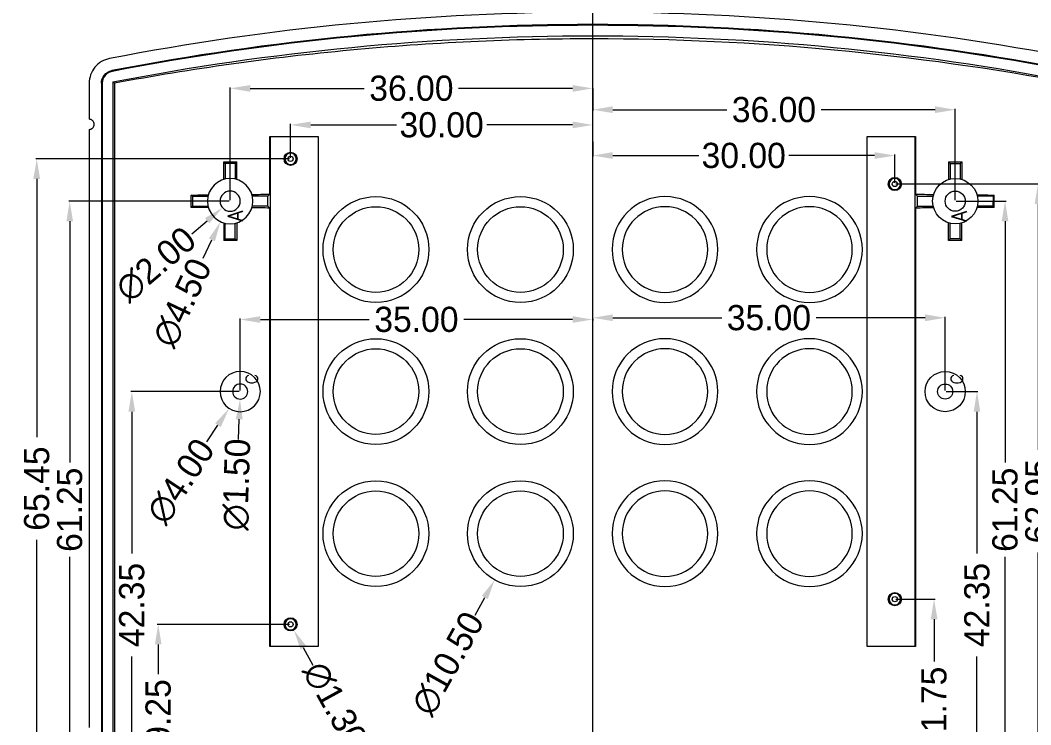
# Model space of a CAD drawing. Header units: millimetres. Extents: x -644 to 177, y 608 to 849.
# Drawn here: x 24.3 to 124.6, y 742.4 to 812.3 of the extents above; entities that cross this region are included whole.
import ezdxf
from ezdxf.lldxf.tags import DXFTag

# ---------------------------------------------------------------- set-up
doc = ezdxf.new("R2010")
doc.units = ezdxf.units.MM
doc.layers.get('0').update_dxf_attribs({"linetype": 'CONTINUOUS'})
doc.layers.get('Defpoints').update_dxf_attribs({"linetype": 'CONTINUOUS'})
for name, color, linetype, true_color in [('10', 7, 'CONTINUOUS', 0xffffff), ('30', 7, 'CONTINUOUS', 0xffffff), ('TOP', 7, 'CONTINUOUS', 0xffffff)]:
    doc.layers.add(name, color=color, linetype=linetype, true_color=true_color)
doc.styles.add('blockfont', font='simplex.shx')
tags = doc.linetypes.add('PHANTOM', pattern=[50.5, 18, -6.5, 6.5, -6.5, 6.5, -6.5]).pattern_tags.tags
tags[14:15] = [DXFTag(74, 4), DXFTag(75, 0), DXFTag(340, '0'), DXFTag(46, 0.0), DXFTag(50, 0.0), DXFTag(44, 0.0), DXFTag(45, 0.0)]
tags[12:13] = [DXFTag(74, 4), DXFTag(75, 0), DXFTag(340, '0'), DXFTag(46, 0.0), DXFTag(50, 0.0), DXFTag(44, 0.0), DXFTag(45, 0.0)]
tags[10:11] = [DXFTag(74, 4), DXFTag(75, 0), DXFTag(340, '0'), DXFTag(46, 0.0), DXFTag(50, 0.0), DXFTag(44, 0.0), DXFTag(45, 0.0)]
tags[8:9] = [DXFTag(74, 4), DXFTag(75, 0), DXFTag(340, '0'), DXFTag(46, 0.0), DXFTag(50, 0.0), DXFTag(44, 0.0), DXFTag(45, 0.0)]
tags[6:7] = [DXFTag(74, 4), DXFTag(75, 0), DXFTag(340, '0'), DXFTag(46, 0.0), DXFTag(50, 0.0), DXFTag(44, 0.0), DXFTag(45, 0.0)]
tags[4:5] = [DXFTag(74, 4), DXFTag(75, 0), DXFTag(340, '0'), DXFTag(46, 0.0), DXFTag(50, 0.0), DXFTag(44, 0.0), DXFTag(45, 0.0)]
doc.dimstyles.new('2', dxfattribs={"dimtxt": 2.5, "dimasz": 2, "dimexe": 0.1, "dimexo": 0.1, "dimgap": 0.1, "dimtad": 0, "dimzin": 0, "dimdsep": 46, "dimtxsty": 'Standard', "dimcen": 0, "dimclrd": 4, "dimclre": 4, "dimclrt": 3, "dimadec": 1, "dimazin": 0, "dimtfac": 1, "dimtofl": 0, "dimtmove": 0, "dimatfit": 3, "dimfxl": 0, "dimtolj": 1, "dimtzin": 0, "dimlwd": 9, "dimlwe": 9, "dimarcsym": 0})

# ---------------------------------------------------------------- blocks, each defined once
blk = doc.blocks.new('*D207')
at = {"color": 4, "lineweight": 9}
for p, q in [((51.01, 752.39), (37.87, 752.39)), ((37.97, 750.39), (37.97, 747.45)), ((37.97, 735.14), (37.97, 738.08)), ((39.71, 733.14), (37.87, 733.14))]:
    blk.add_line(p, q, dxfattribs=at)
for points in [[(37.64, 750.39), (38.3, 750.39), (37.97, 752.39)], [(37.64, 735.14), (38.3, 735.14), (37.97, 733.14)]]:
    blk.add_solid(points, dxfattribs=at)
at = {"layer": 'Defpoints', "color": 0, "lineweight": 9}
for p in [(37.97, 752.39), (51.11, 752.39), (39.81, 733.14)]:
    blk.add_point(p, dxfattribs=at)
at = {"color": 3, "lineweight": 9, "insert": (37.97, 742.76), "char_height": 2.5, "attachment_point": 5, "rotation": 90}
blk.add_mtext('\\A1;19.25', dxfattribs=at)
blk = doc.blocks.new('*D208')
at = {"color": 4, "lineweight": 9}
for p, q in [((46.01, 775.49), (35.25, 775.49)), ((35.35, 773.49), (35.35, 759.41)), ((35.35, 735.14), (35.35, 749.21)), ((37.77, 733.14), (35.25, 733.14))]:
    blk.add_line(p, q, dxfattribs=at)
for points in [[(35.01, 773.49), (35.68, 773.49), (35.35, 775.49)], [(35.01, 735.14), (35.68, 735.14), (35.35, 733.14)]]:
    blk.add_solid(points, dxfattribs=at)
at = {"layer": 'Defpoints', "color": 0, "lineweight": 9}
for p in [(35.35, 775.49), (46.11, 775.49), (37.87, 733.14)]:
    blk.add_point(p, dxfattribs=at)
at = {"color": 3, "lineweight": 9, "insert": (35.35, 754.31), "char_height": 2.5, "attachment_point": 5, "rotation": 90}
blk.add_mtext('\\A1;42.35', dxfattribs=at)
blk = doc.blocks.new('*D209')
at = {"color": 4, "lineweight": 9}
for p, q in [((45.01, 794.39), (29.08, 794.39)), ((29.18, 792.39), (29.18, 768.45)), ((29.18, 735.14), (29.18, 759.08)), ((29.37, 733.14), (29.08, 733.14))]:
    blk.add_line(p, q, dxfattribs=at)
for points in [[(28.85, 792.39), (29.51, 792.39), (29.18, 794.39)], [(28.85, 735.14), (29.51, 735.14), (29.18, 733.14)]]:
    blk.add_solid(points, dxfattribs=at)
at = {"layer": 'Defpoints', "color": 0, "lineweight": 9}
for p in [(29.18, 794.39), (45.11, 794.39), (29.47, 733.14)]:
    blk.add_point(p, dxfattribs=at)
at = {"color": 3, "lineweight": 9, "insert": (29.18, 763.76), "char_height": 2.5, "attachment_point": 5, "rotation": 90}
blk.add_mtext('\\A1;61.25', dxfattribs=at)
blk = doc.blocks.new('*D210')
at = {"color": 4, "lineweight": 9}
for p, q in [((51.01, 798.59), (25.81, 798.59)), ((25.91, 796.59), (25.91, 770.96)), ((25.91, 735.14), (25.91, 760.76)), ((29.37, 733.14), (25.81, 733.14))]:
    blk.add_line(p, q, dxfattribs=at)
for points in [[(25.57, 796.59), (26.24, 796.59), (25.91, 798.59)], [(25.57, 735.14), (26.24, 735.14), (25.91, 733.14)]]:
    blk.add_solid(points, dxfattribs=at)
at = {"layer": 'Defpoints', "color": 0, "lineweight": 9}
for p in [(25.91, 798.59), (51.11, 798.59), (29.47, 733.14)]:
    blk.add_point(p, dxfattribs=at)
at = {"color": 3, "lineweight": 9, "insert": (25.91, 765.86), "char_height": 2.5, "attachment_point": 5, "rotation": 90}
blk.add_mtext('\\A1;65.45', dxfattribs=at)
blk = doc.blocks.new('*D211')
at = {"color": 4, "lineweight": 9}
for p, q in [((111.21, 754.89), (115.11, 754.89)), ((115.01, 752.89), (115.01, 748.7)), ((115.01, 735.14), (115.01, 739.33)), ((111.39, 733.14), (115.11, 733.14))]:
    blk.add_line(p, q, dxfattribs=at)
for points in [[(114.68, 752.89), (115.35, 752.89), (115.01, 754.89)], [(114.68, 735.14), (115.35, 735.14), (115.01, 733.14)]]:
    blk.add_solid(points, dxfattribs=at)
at = {"layer": 'Defpoints', "color": 0, "lineweight": 9}
for p in [(111.11, 754.89), (115.01, 754.89), (111.29, 733.14)]:
    blk.add_point(p, dxfattribs=at)
at = {"color": 3, "lineweight": 9, "insert": (115.01, 744.01), "char_height": 2.5, "attachment_point": 5, "rotation": 90}
blk.add_mtext('\\A1;21.75', dxfattribs=at)
blk = doc.blocks.new('*D212')
at = {"color": 4, "lineweight": 9}
for p, q in [((117.21, 794.39), (122.16, 794.39)), ((122.06, 792.39), (122.06, 768.45)), ((122.06, 735.14), (122.06, 759.08)), ((117.21, 733.14), (122.16, 733.14))]:
    blk.add_line(p, q, dxfattribs=at)
for points in [[(121.72, 792.39), (122.39, 792.39), (122.06, 794.39)], [(121.72, 735.14), (122.39, 735.14), (122.06, 733.14)]]:
    blk.add_solid(points, dxfattribs=at)
at = {"layer": 'Defpoints', "color": 0, "lineweight": 9}
for p in [(117.11, 794.39), (117.11, 733.14), (122.06, 733.14)]:
    blk.add_point(p, dxfattribs=at)
at = {"color": 3, "lineweight": 9, "insert": (122.06, 763.76), "char_height": 2.5, "attachment_point": 5, "rotation": 90}
blk.add_mtext('\\A1;61.25', dxfattribs=at)
blk = doc.blocks.new('*D213')
at = {"color": 4, "lineweight": 9}
for p, q in [((116.21, 775.49), (119.37, 775.49)), ((119.27, 773.49), (119.27, 759.41)), ((119.27, 735.14), (119.27, 749.21)), ((117.31, 733.14), (119.37, 733.14))]:
    blk.add_line(p, q, dxfattribs=at)
for points in [[(118.94, 773.49), (119.6, 773.49), (119.27, 775.49)], [(118.94, 735.14), (119.6, 735.14), (119.27, 733.14)]]:
    blk.add_solid(points, dxfattribs=at)
at = {"layer": 'Defpoints', "color": 0, "lineweight": 9}
for p in [(116.11, 775.49), (117.21, 733.14), (119.27, 733.14)]:
    blk.add_point(p, dxfattribs=at)
at = {"color": 3, "lineweight": 9, "insert": (119.27, 754.31), "char_height": 2.5, "attachment_point": 5, "rotation": 90}
blk.add_mtext('\\A1;42.35', dxfattribs=at)
blk = doc.blocks.new('*D214')
at = {"color": 4, "lineweight": 9}
for p, q in [((111.21, 796.09), (125.43, 796.09)), ((125.33, 794.09), (125.33, 769.71)), ((125.33, 735.14), (125.33, 759.51)), ((122.26, 733.14), (125.43, 733.14))]:
    blk.add_line(p, q, dxfattribs=at)
for points in [[(125, 794.09), (125.66, 794.09), (125.33, 796.09)], [(125, 735.14), (125.66, 735.14), (125.33, 733.14)]]:
    blk.add_solid(points, dxfattribs=at)
at = {"layer": 'Defpoints', "color": 0, "lineweight": 9}
for p in [(111.11, 796.09), (122.16, 733.14), (125.33, 733.14)]:
    blk.add_point(p, dxfattribs=at)
at = {"color": 3, "lineweight": 9, "insert": (125.33, 764.61), "char_height": 2.5, "attachment_point": 5, "rotation": 90}
blk.add_mtext('\\A1;62.95', dxfattribs=at)
blk = doc.blocks.new('*D218')
at = {"color": 4, "lineweight": 9}
for p, q in [((51.11, 798.69), (51.11, 802.05)), ((53.11, 801.95), (61.64, 801.95)), ((79.11, 801.95), (70.59, 801.95)), ((81.11, 798.69), (81.11, 802.05))]:
    blk.add_line(p, q, dxfattribs=at)
for points in [[(53.11, 802.29), (53.11, 801.62), (51.11, 801.95)], [(79.11, 802.29), (79.11, 801.62), (81.11, 801.95)]]:
    blk.add_solid(points, dxfattribs=at)
at = {"layer": 'Defpoints', "color": 0, "lineweight": 9}
for p in [(81.11, 801.95), (51.11, 798.59), (81.11, 798.59)]:
    blk.add_point(p, dxfattribs=at)
at = {"color": 3, "lineweight": 9, "insert": (66.11, 801.95), "char_height": 2.5, "attachment_point": 5}
blk.add_mtext('\\A1;30.00', dxfattribs=at)
blk = doc.blocks.new('*D219')
at = {"color": 4, "lineweight": 9}
for p, q in [((81.11, 800.27), (81.11, 798.81)), ((83.11, 798.91), (91.64, 798.91)), ((109.11, 798.91), (100.59, 798.91)), ((111.11, 796.19), (111.11, 799.01))]:
    blk.add_line(p, q, dxfattribs=at)
for points in [[(83.11, 799.25), (83.11, 798.58), (81.11, 798.91)], [(109.11, 799.25), (109.11, 798.58), (111.11, 798.91)]]:
    blk.add_solid(points, dxfattribs=at)
at = {"layer": 'Defpoints', "color": 0, "lineweight": 9}
for p in [(81.11, 800.37), (111.11, 798.91), (111.11, 796.09)]:
    blk.add_point(p, dxfattribs=at)
at = {"color": 3, "lineweight": 9, "insert": (96.11, 798.91), "char_height": 2.5, "attachment_point": 5}
blk.add_mtext('\\A1;30.00', dxfattribs=at)
blk = doc.blocks.new('*D220')
at = {"color": 4, "lineweight": 9}
for p, q in [((83.11, 782.81), (93.93, 782.81)), ((114.11, 782.81), (103.3, 782.81)), ((116.11, 775.59), (116.11, 782.91))]:
    blk.add_line(p, q, dxfattribs=at)
for points in [[(83.11, 783.15), (83.11, 782.48), (81.11, 782.81)], [(114.11, 783.15), (114.11, 782.48), (116.11, 782.81)]]:
    blk.add_solid(points, dxfattribs=at)
at = {"layer": 'Defpoints', "color": 0, "lineweight": 9}
for p in [(81.11, 782.81), (81.11, 782.81), (116.11, 775.49)]:
    blk.add_point(p, dxfattribs=at)
at = {"color": 3, "lineweight": 9, "insert": (98.61, 782.81), "char_height": 2.5, "attachment_point": 5}
blk.add_mtext('\\A1;35.00', dxfattribs=at)
blk = doc.blocks.new('*D183')
at = {"color": 4, "lineweight": 9}
for p, q in [((46.11, 775.59), (46.11, 782.74)), ((48.11, 782.64), (58.93, 782.64)), ((79.11, 782.64), (68.3, 782.64)), ((81.11, 782.71), (81.11, 782.54))]:
    blk.add_line(p, q, dxfattribs=at)
for points in [[(48.11, 782.97), (48.11, 782.31), (46.11, 782.64)], [(79.11, 782.97), (79.11, 782.31), (81.11, 782.64)]]:
    blk.add_solid(points, dxfattribs=at)
at = {"layer": 'Defpoints', "color": 0, "lineweight": 9}
for p in [(81.11, 782.81), (46.11, 782.64), (46.11, 775.49)]:
    blk.add_point(p, dxfattribs=at)
at = {"color": 3, "lineweight": 9, "insert": (63.61, 782.64), "char_height": 2.5, "attachment_point": 5}
blk.add_mtext('\\A1;35.00', dxfattribs=at)
blk = doc.blocks.new('*D184')
at = {"color": 4, "lineweight": 9}
for p, q in [((45.11, 794.49), (45.11, 805.68)), ((47.11, 805.58), (58.43, 805.58)), ((79.11, 805.58), (67.8, 805.58)), ((81.11, 802.15), (81.11, 805.68))]:
    blk.add_line(p, q, dxfattribs=at)
for points in [[(47.11, 805.91), (47.11, 805.24), (45.11, 805.58)], [(79.11, 805.91), (79.11, 805.24), (81.11, 805.58)]]:
    blk.add_solid(points, dxfattribs=at)
at = {"layer": 'Defpoints', "color": 0, "lineweight": 9}
for p in [(81.11, 805.58), (81.11, 802.05), (45.11, 794.39)]:
    blk.add_point(p, dxfattribs=at)
at = {"color": 3, "lineweight": 9, "insert": (63.11, 805.58), "char_height": 2.5, "attachment_point": 5}
blk.add_mtext('\\A1;36.00', dxfattribs=at)
blk = doc.blocks.new('*D185')
at = {"color": 4, "lineweight": 9}
for p, q in [((81.11, 805.58), (81.11, 803.36)), ((83.11, 803.46), (94.43, 803.46)), ((115.11, 803.46), (103.8, 803.46)), ((117.11, 794.49), (117.11, 803.56))]:
    blk.add_line(p, q, dxfattribs=at)
for points in [[(83.11, 803.8), (83.11, 803.13), (81.11, 803.46)], [(115.11, 803.8), (115.11, 803.13), (117.11, 803.46)]]:
    blk.add_solid(points, dxfattribs=at)
at = {"layer": 'Defpoints', "color": 0, "lineweight": 9}
for p in [(81.11, 805.68), (117.11, 803.46), (117.11, 794.39)]:
    blk.add_point(p, dxfattribs=at)
at = {"color": 3, "lineweight": 9, "insert": (99.11, 803.46), "char_height": 2.5, "attachment_point": 5}
blk.add_mtext('\\A1;36.00', dxfattribs=at)
blk = doc.blocks.new('*D192')
at = {"color": 4, "lineweight": 9}
blk.add_line((69.43, 753.31), (70.4, 755.06), dxfattribs=at)
blk.add_solid([(70.11, 755.22), (70.69, 754.9), (71.38, 756.8)], dxfattribs=at)
at = {"layer": 'Defpoints', "color": 0, "lineweight": 9}
for p in [(76.5, 765.97), (71.38, 756.8)]:
    blk.add_point(p, dxfattribs=at)
at = {"color": 3, "lineweight": 9, "insert": (66.74, 748.5), "char_height": 2.5, "attachment_point": 5, "rotation": 60.8113}
blk.add_mtext('\\A1;∅10.50', dxfattribs=at)
blk = doc.blocks.new('*D193')
at = {"color": 4, "lineweight": 9}
blk.add_line((53.35, 748.31), (52.39, 750.07), dxfattribs=at)
blk.add_solid([(52.68, 750.23), (52.1, 749.91), (51.43, 751.82)], dxfattribs=at)
at = {"layer": 'Defpoints', "color": 0, "lineweight": 9}
for p in [(50.8, 752.96), (51.43, 751.82)]:
    blk.add_point(p, dxfattribs=at)
at = {"color": 3, "lineweight": 9, "insert": (55.51, 744.39), "char_height": 2.5, "attachment_point": 5, "rotation": 298.8148}
blk.add_mtext('\\A1;∅1.30', dxfattribs=at)
blk = doc.blocks.new('*D194')
at = {"color": 4, "lineweight": 9}
blk.add_line((42.8, 770.49), (43.9, 772.15), dxfattribs=at)
blk.add_solid([(43.62, 772.34), (44.18, 771.97), (45.01, 773.82)], dxfattribs=at)
at = {"layer": 'Defpoints', "color": 0, "lineweight": 9}
for p in [(47.22, 777.15), (45.01, 773.82)]:
    blk.add_point(p, dxfattribs=at)
at = {"color": 3, "lineweight": 9, "insert": (40.21, 766.59), "char_height": 2.5, "attachment_point": 5, "rotation": 56.4339}
blk.add_mtext('\\A1;∅4.00', dxfattribs=at)
blk = doc.blocks.new('*D195')
at = {"color": 4, "lineweight": 9}
blk.add_line((45.95, 770.74), (46.02, 772.74), dxfattribs=at)
blk.add_solid([(45.68, 772.75), (46.35, 772.73), (46.09, 774.74)], dxfattribs=at)
at = {"layer": 'Defpoints', "color": 0, "lineweight": 9}
for p in [(46.14, 776.24), (46.09, 774.74)]:
    blk.add_point(p, dxfattribs=at)
at = {"color": 3, "lineweight": 9, "insert": (45.79, 766.27), "char_height": 2.5, "attachment_point": 5, "rotation": 88.0038}
blk.add_mtext('\\A1;∅1.50', dxfattribs=at)
blk = doc.blocks.new('*D196')
at = {"color": 4, "lineweight": 9}
blk.add_line((42.44, 788.74), (43.3, 790.54), dxfattribs=at)
blk.add_solid([(43, 790.69), (43.6, 790.4), (44.15, 792.35)], dxfattribs=at)
at = {"layer": 'Defpoints', "color": 0, "lineweight": 9}
for p in [(46.07, 796.42), (44.15, 792.35)]:
    blk.add_point(p, dxfattribs=at)
at = {"color": 3, "lineweight": 9, "insert": (40.36, 784.31), "char_height": 2.5, "attachment_point": 5, "rotation": 64.7316}
blk.add_mtext('\\A1;∅4.50', dxfattribs=at)
blk = doc.blocks.new('*D197')
at = {"color": 4, "lineweight": 9}
blk.add_line((41.31, 791.15), (42.83, 792.44), dxfattribs=at)
blk.add_solid([(42.61, 792.7), (43.04, 792.19), (44.35, 793.74)], dxfattribs=at)
at = {"layer": 'Defpoints', "color": 0, "lineweight": 9}
for p in [(45.87, 795.04), (44.35, 793.74)]:
    blk.add_point(p, dxfattribs=at)
at = {"color": 3, "lineweight": 9, "insert": (37.74, 788.11), "char_height": 2.5, "attachment_point": 5, "rotation": 40.421}
blk.add_mtext('\\A1;∅2.00', dxfattribs=at)

msp = doc.modelspace()

# ---------------------------------------------------------------- linework, layer by layer
at = {"lineweight": 9}
for p, q in [((41.252, 793.768), (41.25, 794.991)), ((120.973, 793.768), (120.975, 794.991))]:
    msp.add_line(p, q, dxfattribs=at)
at = {"layer": '10', "color": 7, "linetype": 'Continuous', "lineweight": 9}
for p, q in [((33.37, 807.339), (33.385, 807.262)), ((31.113, 806.085), (31.113, 802.514)), ((32.413, 806.084), (32.334, 806.084)), ((32.334, 806.084), (32.334, 655.637)), ((32.413, 806.084), (32.413, 655.637)), ((33.453, 806.216), (33.453, 655.478)), ((33.614, 806.082), (33.614, 655.64)), ((31.113, 801.503), (31.113, 742.138)), ((49.046, 800.788), (53.86, 800.788)), ((49.046, 795.071), (49.046, 800.788)), ((49.083, 800.788), (49.083, 750.188)), ((53.86, 800.788), (53.86, 750.188)), ((108.365, 800.788), (113.179, 800.788)), ((108.365, 750.188), (108.365, 800.788)), ((113.142, 750.188), (113.142, 800.788)), ((113.179, 800.788), (113.179, 795.071)), ((44.469, 796.544), (44.469, 798.281)), ((44.613, 798.138), (44.469, 798.281)), ((45.613, 798.138), (44.613, 798.138)), ((44.613, 798.138), (44.613, 796.582)), ((45.613, 798.138), (45.768, 798.293)), ((45.613, 798.138), (45.613, 796.582)), ((45.768, 796.54), (45.768, 798.293)), ((116.457, 798.293), (116.457, 796.54)), ((116.613, 798.138), (116.457, 798.293)), ((116.613, 798.138), (117.613, 798.138)), ((116.613, 798.138), (116.613, 796.582)), ((117.613, 798.138), (117.756, 798.281)), ((117.613, 798.138), (117.613, 796.582)), ((117.756, 798.281), (117.756, 796.544)), ((41.361, 794.88), (41.25, 794.991)), ((41.361, 794.88), (42.918, 794.883)), ((41.361, 794.88), (41.364, 793.88)), ((48.863, 794.888), (47.306, 794.888)), ((48.863, 794.888), (49.046, 795.071)), ((48.863, 793.888), (48.863, 794.888)), ((113.363, 794.888), (113.179, 795.071)), ((113.363, 794.888), (114.919, 794.888)), ((113.363, 793.888), (113.363, 794.888)), ((120.864, 794.88), (119.307, 794.883)), ((120.864, 794.88), (120.861, 793.88)), ((120.864, 794.88), (120.975, 794.991)), ((41.364, 793.88), (41.252, 793.768)), ((41.364, 793.88), (42.92, 793.883)), ((48.863, 793.888), (47.306, 793.888)), ((48.863, 793.888), (49.046, 793.704)), ((113.363, 793.888), (113.179, 793.704)), ((113.363, 793.888), (114.919, 793.888)), ((120.861, 793.88), (119.305, 793.883)), ((120.861, 793.88), (120.973, 793.768)), ((49.046, 750.188), (49.046, 793.704)), ((113.179, 793.704), (113.179, 750.188)), ((44.469, 792.232), (44.469, 790.495)), ((44.613, 790.638), (44.613, 792.194)), ((45.613, 790.638), (45.613, 792.194)), ((45.768, 792.235), (45.768, 790.483)), ((116.457, 790.483), (116.457, 792.235)), ((116.613, 790.638), (116.613, 792.194)), ((117.613, 790.638), (117.613, 792.194)), ((117.756, 790.495), (117.756, 792.232)), ((44.613, 790.638), (44.469, 790.495)), ((44.613, 790.638), (45.613, 790.638)), ((45.613, 790.638), (45.768, 790.483)), ((116.613, 790.638), (116.457, 790.483)), ((117.613, 790.638), (116.613, 790.638)), ((117.613, 790.638), (117.756, 790.495)), ((53.86, 750.188), (49.046, 750.188)), ((113.179, 750.188), (108.365, 750.188))]:
    msp.add_line(p, q, dxfattribs=at)
for centre, radius in [((51.113, 798.588), 0.65), ((51.113, 798.588), 0.26), ((111.113, 796.088), 0.65), ((111.113, 796.088), 0.26), ((117.113, 794.388), 2.25), ((59.588, 789.588), 5.25), ((73.938, 789.588), 5.25), ((117.113, 794.388), 1), ((59.588, 789.588), 4.25), ((73.938, 789.588), 4.25), ((59.588, 775.488), 5.25), ((73.938, 775.488), 5.25), ((59.588, 775.488), 4.25), ((73.938, 775.488), 4.25), ((116.113, 775.488), 2), ((116.113, 775.488), 0.75), ((59.588, 761.388), 5.25), ((73.938, 761.388), 5.25), ((59.588, 761.388), 4.25), ((73.938, 761.388), 4.25), ((111.113, 754.888), 0.65), ((111.113, 754.888), 0.26), ((51.113, 752.388), 0.65), ((51.113, 752.388), 0.26)]:
    msp.add_circle(centre, radius, dxfattribs=at)
at = {"layer": '10', "color": 7, "linetype": 'Continuous', "lineweight": 9, "extrusion": (0, 0, -1)}
for centre, radius in [((-51.113, 798.588), 0.56), ((-45.113, 794.388), 2.25), ((-111.113, 796.088), 0.56), ((-45.113, 794.388), 1), ((-88.288, 789.588), 5.25), ((-102.638, 789.588), 5.25), ((-88.288, 789.588), 4.25), ((-102.638, 789.588), 4.25), ((-88.288, 775.488), 5.25), ((-102.638, 775.488), 5.25), ((-88.288, 775.488), 4.25), ((-102.638, 775.488), 4.25), ((-46.113, 775.488), 2), ((-46.113, 775.488), 0.75), ((-88.288, 761.388), 5.25), ((-102.638, 761.388), 5.25), ((-88.288, 761.388), 4.25), ((-102.638, 761.388), 4.25), ((-111.113, 754.888), 0.56), ((-51.113, 752.388), 0.56)]:
    msp.add_circle(centre, radius, dxfattribs=at)
at = {"layer": '10', "color": 7, "linetype": 'Continuous', "lineweight": 9}
for centre, radius, start, end in [((81.113, 560.638), 252.5, 79.04705, 100.95295), ((81.113, 560.638), 251.279, 79.04722, 100.95278), ((81.113, 560.638), 251.2, 79.04722, 100.95278), ((33.613, 806.084), 1.2, 100.95278, 180)]:
    msp.add_arc(centre, radius, start, end, dxfattribs=at)
at = {"layer": '10', "color": 7, "linetype": 'Continuous', "lineweight": 9, "extrusion": (0, 0, -1)}
for centre, radius, start, end in [((-81.113, 560.638), 250.16, 79.017, 100.983), ((-33.613, 806.084), 1.279, 0, 79.04722), ((-81.113, 560.638), 246, 78.27281, 78.29693)]:
    msp.add_arc(centre, radius, start, end, dxfattribs=at)
for centre, major_axis, ratio, start_param, end_param in [((81.108, 787.595), (207.188, 0), 0.0524049, 4.5346139, 4.5409783), ((81.117, 787.595), (207.187, 0), 0.0524049, 4.8837995, 4.8901639), ((81.11, 784.423), (207.192, 0.454), 0.0524059, 4.5189147, 4.5272748), ((81.111, 784.344), (207.195, 0), 0.0524067, 4.54828, 4.5570074), ((81.114, 784.344), (207.195, 0), 0.0524067, 4.8677706, 4.8764979), ((81.112, 784.422), (207.202, -0.453), 0.0524081, 4.8975117, 4.9058714), ((81.113, 804.511), (207.201, 0.453), 0.0524079, 1.7561344, 1.7644946), ((81.115, 804.51), (207.194, -0.453), 0.0524063, 1.3771041, 1.3854647), ((81.114, 804.433), (207.204, 0), 0.0524086, 1.7261841, 1.7349111), ((81.113, 804.432), (207.199, 0), 0.0524077, 1.4066845, 1.4154116), ((81.112, 801.182), (207.198, 0), 0.0524074, 1.7422158, 1.7485799), ((81.113, 801.182), (207.198, 0), 0.0524074, 1.3930128, 1.3993769)]:
    msp.add_ellipse(centre, major_axis=major_axis, ratio=ratio, start_param=start_param, end_param=end_param, dxfattribs=at)
at = {"layer": '10', "color": 7, "linetype": 'Continuous', "lineweight": 9}
for points, knots in [([(128.611, 806.082), (113.076, 808.991), (97.258, 810.49), (77.115, 810.492), (73.05, 810.397), (64.991, 810.019), (60.994, 809.737), (49.099, 808.622), (41.296, 807.521), (33.614, 806.082)], [0, 0, 0, 0, 0.5, 0.5, 0.625, 0.625, 0.75, 0.75, 1, 1, 1, 1]), ([(33.137, 808.538), (32.567, 808.428), (32.051, 808.121), (31.315, 807.227), (31.113, 806.665), (31.113, 806.085)], [0, 0, 0, 0, 0.5, 0.5, 1, 1, 1, 1]), ([(31.613, 802.014), (31.613, 802.07), (31.603, 802.126), (31.566, 802.232), (31.538, 802.282), (31.468, 802.37), (31.425, 802.408), (31.33, 802.467), (31.277, 802.489), (31.187, 802.509), (31.149, 802.514), (31.113, 802.514)], [0, 0, 0, 0, 0.2146452, 0.2146452, 0.4292896, 0.4292896, 0.6439483, 0.6439483, 0.8586671, 0.8586671, 1, 1, 1, 1]), ([(31.214, 801.524), (31.269, 801.535), (31.322, 801.556), (31.418, 801.614), (31.462, 801.652), (31.533, 801.738), (31.562, 801.788), (31.602, 801.895), (31.613, 801.955), (31.613, 802.014)], [0, 0, 0, 0, 0.2469058, 0.2469058, 0.4938141, 0.4938141, 0.7406829, 0.7406829, 1, 1, 1, 1])]:
    msp.add_open_spline(points, degree=3, knots=knots, dxfattribs=at)
msp.add_open_spline([(33.614, 806.082), (33.561, 806.127), (33.507, 806.171), (33.453, 806.216)], degree=3, dxfattribs=at)
at = {"layer": '30', "color": 1, "linetype": 'PHANTOM', "lineweight": 9, "ltscale": 0.3}
msp.add_line((81.113, 651.138), (81.113, 815.138), dxfattribs=at)

# ---------------------------------------------------------------- texts
at = {"layer": 'TOP', "color": 1, "linetype": 'Continuous', "lineweight": 9, "attachment_point": 7, "rotation": 90, "line_spacing_factor": 0.903614, "style": 'blockfont'}
for s, insert, char_height in [('\\W00.955;\\fsimplex.shx,bigfont.shx;A\\P', (46.367, 792.359), 1.5), ('\\W00.955;\\fsimplex.shx,bigfont.shx;A\\P', (118.252, 792.326), 1.5), ('{\\fsimplex.shx,bigfont.shx|b0|i0|c0|p0;\\W0.955;C}', (47.864, 776.214), 1.2), ('{\\fsimplex.shx,bigfont.shx|b0|i0|c0|p0;\\W0.955;C}', (117.875, 776.202), 1.2)]:
    msp.add_mtext(s, dxfattribs=dict(at, insert=insert, char_height=char_height))

# ---------------------------------------------------------------- dimensions: what is measured, and where the dimension line sits
at = {"lineweight": 9}
for base, p1, p2, angle, picture, middle in [((81.113, 805.576), (45.113, 794.388), (81.113, 802.052), 180, '*D184', (63.113, 805.576)), ((117.113, 803.462), (81.113, 805.676), (117.113, 794.388), 180, '*D185', (99.113, 803.462)), ((81.113, 801.952), (51.113, 798.588), (81.113, 798.588), 180, '*D218', (66.113, 801.952)), ((111.113, 798.914), (81.113, 800.37), (111.113, 796.088), 180, '*D219', (96.113, 798.914)), ((25.906, 798.588), (29.465, 733.138), (51.113, 798.588), 90, '*D210', (25.906, 765.863)), ((125.331, 733.138), (111.113, 796.088), (122.158, 733.138), 90, '*D214', (125.331, 764.613)), ((29.18, 794.388), (29.465, 733.138), (45.113, 794.388), 90, '*D209', (29.18, 763.763)), ((122.058, 733.138), (117.113, 794.388), (117.113, 733.138), 90, '*D212', (122.058, 763.763)), ((46.113, 782.639), (81.113, 782.814), (46.113, 775.488), 180, '*D183', (63.613, 782.639)), ((81.113, 782.814), (116.113, 775.488), (81.113, 782.814), 180, '*D220', (98.613, 782.814)), ((35.347, 775.488), (37.869, 733.138), (46.113, 775.488), 90, '*D208', (35.347, 754.313)), ((119.27, 733.138), (116.113, 775.488), (117.213, 733.138), 90, '*D213', (119.27, 754.313)), ((115.012, 754.888), (111.293, 733.138), (111.113, 754.888), 90, '*D211', (115.012, 744.013)), ((37.969, 752.388), (39.813, 733.138), (51.113, 752.388), 90, '*D207', (37.969, 742.763))]:
    dim = msp.add_linear_dim(base=base, p1=p1, p2=p2, angle=angle, dimstyle='2', dxfattribs=at)
    dim.commit()
    dim.dimension.update_dxf_attribs({"geometry": picture, "text_midpoint": middle})
for p1, p2, picture, middle in [((46.073, 796.423), (44.152, 792.353), '*D196', (40.357, 784.312)), ((45.874, 795.036), (44.351, 793.739), '*D197', (37.741, 788.109)), ((47.218, 777.154), (45.007, 773.821), '*D194', (40.206, 766.586)), ((46.139, 776.237), (46.086, 774.738), '*D195', (45.791, 766.268)), ((76.498, 765.971), (71.377, 756.804), '*D192', (66.736, 748.496)), ((50.799, 752.957), (51.426, 751.818), '*D193', (55.511, 744.393))]:
    dim = msp.add_diameter_dim_2p(p1=p1, p2=p2, dimstyle='2', dxfattribs=at)
    dim.commit()
    dim.dimension.update_dxf_attribs({"geometry": picture, "text_midpoint": middle})

doc.saveas('drawing.dxf')
